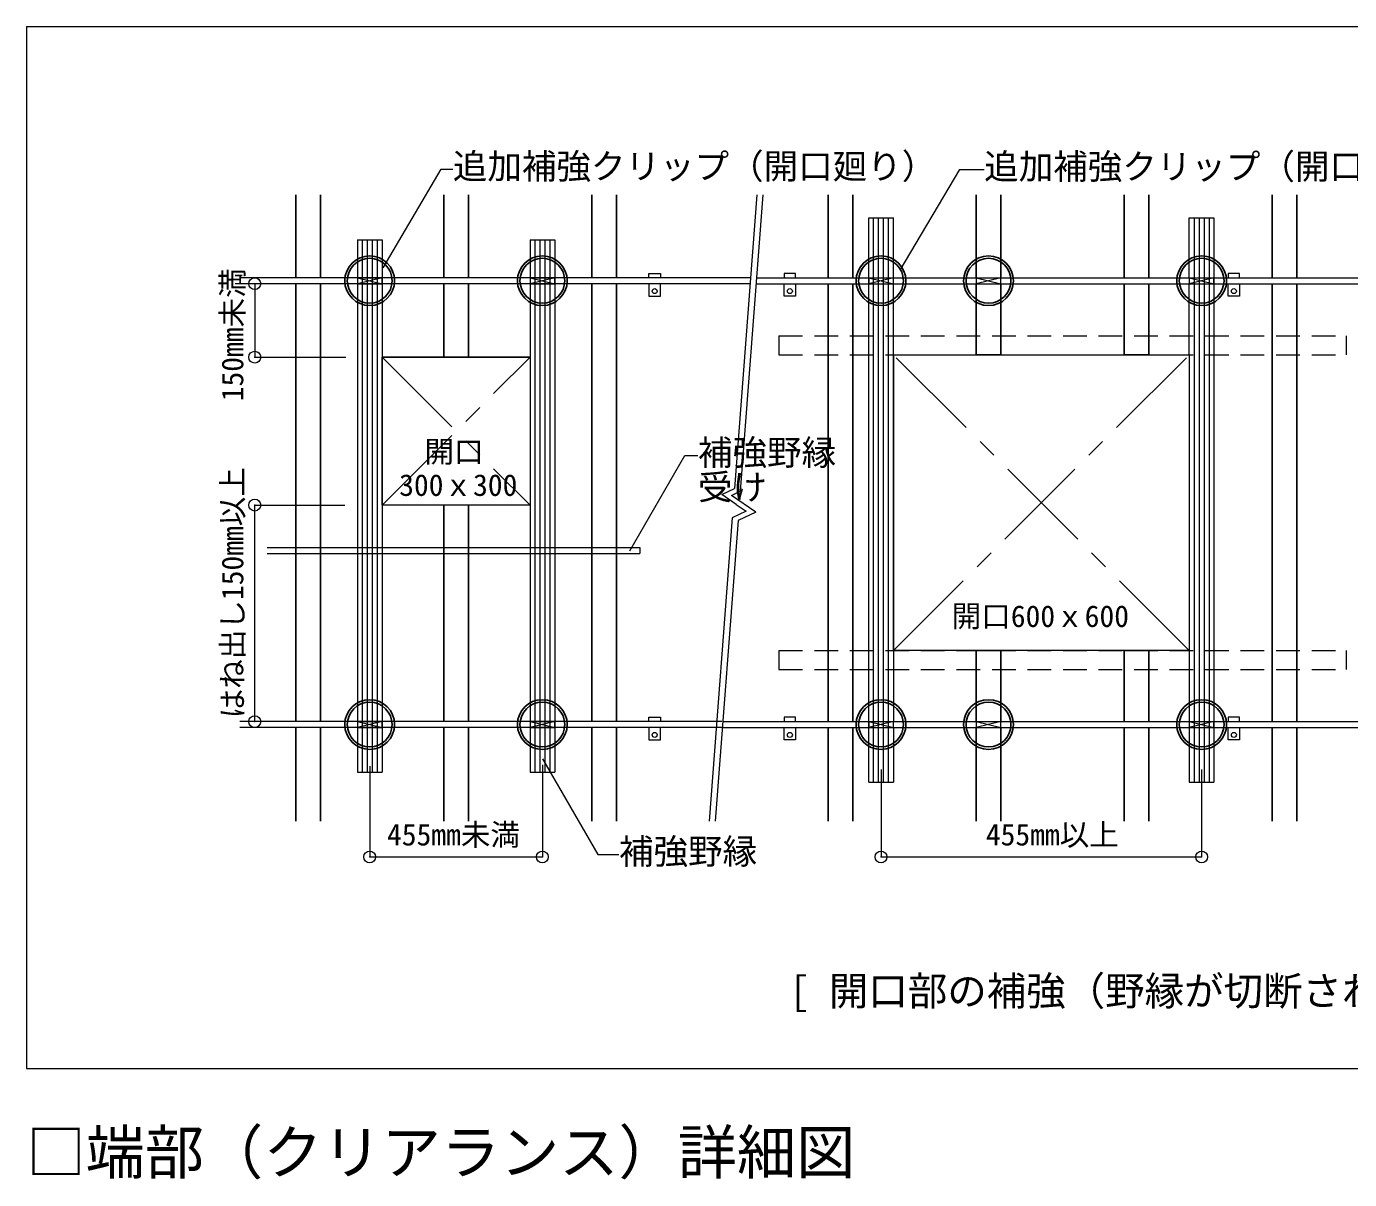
# Model space of a CAD drawing. Units: millimetres, scale not verified. Extents: x -7800 to 7800, y -5387 to 5300.
# Drawn here: x 80 to 2762, y -2101 to 237 of the extents above; entities that cross this region are included whole.
import ezdxf
from ezdxf.enums import TextEntityAlignment as Align

# ---------------------------------------------------------------- set-up
doc = ezdxf.new("R2010")
doc.units = ezdxf.units.MM
doc.header["$LTSCALE"] = 40
doc.header["$PDMODE"] = 32
doc.header["$PDSIZE"] = 24
doc.linetypes.add('CHAIN1', pattern=[8, 5, -1, 1, -1])
doc.linetypes.add('DASHED1', pattern=[1.8, 1.2, -0.6])
for name, color, linetype, lineweight in [('7-0_中心線', 4, 'CHAIN1', 9), ('7-1_吊り材', 7, 'Continuous', 18), ('7-2_野縁受け', 3, 'Continuous', 18), ('7-3_野縁', 2, 'Continuous', 25), ('7-4_ブレース・補強材', 4, 'Continuous', 9), ('7-5_寸法', 4, 'Continuous', 9), ('7-6_文字', 7, 'Continuous', 18), ('7-A_クリップ', 7, 'Continuous', 18), ('7-C_ビス・アンカーボルト・強調図形', 2, 'Continuous', 25), ('F-3_野縁', 3, 'Continuous', 18)]:
    doc.layers.add(name, color=color, linetype=linetype, lineweight=lineweight)
doc.layers.add('F-6_文字', color=7, linetype='Continuous')
doc.styles.add('ＭＳ ゴシック', font='')
doc.styles.get('ＭＳ ゴシック').set_extended_font_data('MS Gothic')

msp = doc.modelspace()

# ---------------------------------------------------------------- linework, layer by layer
at = {"layer": '7-0_中心線', "linetype": 'Continuous'}
for p, q in [((1560.6, -104.19), (1515.33, -699.87)), ((1572.64, -104.19), (1526.95, -705.38)), ((1489.41, -712.32), (1515.33, -699.87)), ((1518.87, -732.46), (1489.41, -712.32)), ((1509.35, -713.84), (1526.95, -705.38)), ((1558.75, -747.6), (1509.35, -713.84)), ((1538.81, -746.08), (1510.8, -759.53)), ((1518.87, -732.46), (1538.81, -746.08)), ((1558.75, -747.6), (1522.41, -765.05)), ((1510.8, -759.53), (1464.08, -1374.26)), ((1522.41, -765.05), (1476.12, -1374.26))]:
    msp.add_line(p, q, dxfattribs=at)
at = {"layer": '7-0_中心線'}
for p, q in [((1837.31, -1028.55), (2437.31, -428.55)), ((2437.31, -1028.55), (1837.31, -428.55)), ((800.78, -733.55), (1100.78, -433.55)), ((800.78, -433.55), (1100.78, -733.55)), ((1125.78, -1259.9), (1125.78, -1446.92)), ((775.78, -1262.55), (775.78, -1446.92)), ((1812.31, -1269.97), (1812.31, -1446.92)), ((2462.31, -1269.97), (2462.31, -1446.92))]:
    msp.add_line(p, q, dxfattribs=at)
at = {"layer": '7-1_吊り材'}
for p, q in [((1341.97, -272.55), (1341.97, -263.74)), ((1341.97, -263.74), (1364.97, -263.74)), ((1364.97, -263.74), (1364.97, -272.55)), ((1616.1, -263.74), (1616.1, -272.55)), ((1639.1, -263.74), (1616.1, -263.74)), ((1639.1, -272.55), (1639.1, -263.74)), ((2516.1, -263.74), (2516.1, -272.55)), ((2539.1, -263.74), (2516.1, -263.74)), ((2539.1, -272.55), (2539.1, -263.74)), ((1341.97, -284.55), (1341.97, -309.55)), ((1364.97, -309.55), (1364.97, -284.55)), ((1616.1, -309.55), (1616.1, -284.55)), ((1639.1, -284.55), (1639.1, -309.55)), ((2516.1, -309.55), (2516.1, -284.55)), ((2539.1, -284.55), (2539.1, -309.55)), ((1341.97, -309.55), (1364.97, -309.55)), ((1639.1, -309.55), (1616.1, -309.55)), ((2539.1, -309.55), (2516.1, -309.55)), ((1341.97, -1172.55), (1341.97, -1163.74)), ((1341.97, -1163.74), (1364.97, -1163.74)), ((1364.97, -1163.74), (1364.97, -1172.55)), ((1616.1, -1163.74), (1616.1, -1172.55)), ((1639.1, -1163.74), (1616.1, -1163.74)), ((1639.1, -1172.55), (1639.1, -1163.74)), ((2516.1, -1163.74), (2516.1, -1172.55)), ((2539.1, -1163.74), (2516.1, -1163.74)), ((2539.1, -1172.55), (2539.1, -1163.74)), ((1341.97, -1184.55), (1341.97, -1209.55)), ((1364.97, -1209.55), (1364.97, -1184.55)), ((1616.1, -1209.55), (1616.1, -1184.55)), ((1639.1, -1184.55), (1639.1, -1209.55)), ((2516.1, -1209.55), (2516.1, -1184.55)), ((2539.1, -1184.55), (2539.1, -1209.55)), ((1341.97, -1209.55), (1364.97, -1209.55)), ((1639.1, -1209.55), (1616.1, -1209.55)), ((2539.1, -1209.55), (2516.1, -1209.55))]:
    msp.add_line(p, q, dxfattribs=at)
for centre in [(1353.47, -299.55), (1627.6, -299.55), (2527.6, -299.55), (1353.47, -1199.55), (1627.6, -1199.55), (2527.6, -1199.55)]:
    msp.add_circle(centre, 5, dxfattribs=at)
at = {"layer": '7-2_野縁受け'}
for p, q in [((1547.81, -272.55), (512.86, -272.55)), ((1546.89, -284.55), (512.86, -284.55)), ((1558.93, -284.55), (2851.65, -284.55)), ((1559.84, -272.55), (2852.56, -272.55)), ((1489.62, -1172.55), (512.86, -1172.55)), ((1491.45, -1172.55), (2784.16, -1172.55)), ((1490.54, -1184.55), (512.86, -1184.55)), ((1490.54, -1184.55), (2783.25, -1184.55))]:
    msp.add_line(p, q, dxfattribs=at)
at = {"layer": '7-3_野縁'}
for p, q in [((625.78, -104.19), (625.78, -272.55)), ((675.78, -104.19), (675.78, -272.55)), ((925.78, -104.19), (925.78, -272.55)), ((975.78, -104.19), (975.78, -272.55)), ((1225.78, -104.19), (1225.78, -272.55)), ((1275.78, -104.19), (1275.78, -272.55)), ((1705.3, -104.19), (1705.3, -272.55)), ((1755.3, -104.19), (1755.3, -272.55)), ((2005.3, -104.19), (2005.3, -272.55)), ((2055.3, -104.19), (2055.3, -272.55)), ((2305.3, -104.19), (2305.3, -272.55)), ((2355.3, -104.19), (2355.3, -272.55)), ((2605.3, -104.19), (2605.3, -272.55)), ((2655.3, -104.19), (2655.3, -272.55)), ((625.78, -284.55), (625.78, -427.55)), ((675.78, -284.55), (675.78, -427.55)), ((925.78, -284.55), (925.78, -427.55)), ((975.78, -284.55), (975.78, -427.55)), ((1225.78, -284.55), (1225.78, -428.55)), ((1275.78, -284.55), (1275.78, -428.55)), ((1705.3, -284.55), (1705.3, -428.55)), ((1755.3, -284.55), (1755.3, -428.55)), ((2005.3, -284.55), (2005.3, -428.55)), ((2055.3, -284.55), (2055.3, -428.55)), ((2305.3, -284.55), (2305.3, -428.55)), ((2355.3, -284.55), (2355.3, -428.55)), ((2605.3, -284.55), (2605.3, -428.55)), ((625.78, -427.55), (625.78, -1028.55)), ((675.78, -427.55), (675.78, -1028.55)), ((925.78, -427.55), (925.78, -433.55)), ((975.78, -427.55), (975.78, -433.55)), ((1225.78, -428.55), (1225.78, -1028.55)), ((1275.78, -428.55), (1275.78, -1028.55)), ((1705.3, -428.55), (1705.3, -1028.55)), ((1755.3, -428.55), (1755.3, -1028.55)), ((2005.3, -428.55), (2055.3, -428.55)), ((2305.3, -428.55), (2355.3, -428.55)), ((2605.3, -428.55), (2605.3, -1028.55)), ((925.78, -733.55), (925.78, -1028.55)), ((975.78, -733.55), (975.78, -1028.55)), ((625.78, -1028.55), (625.78, -1172.55)), ((675.78, -1028.55), (675.78, -1172.55)), ((925.78, -1028.55), (925.78, -1172.55)), ((975.78, -1028.55), (975.78, -1172.55)), ((1225.78, -1028.55), (1225.78, -1172.55)), ((1275.78, -1028.55), (1275.78, -1172.55)), ((1705.3, -1028.55), (1705.3, -1172.55)), ((1755.3, -1028.55), (1755.3, -1172.55)), ((2005.3, -1028.55), (2055.3, -1028.55)), ((2005.3, -1028.55), (2005.3, -1172.55)), ((2055.3, -1028.55), (2055.3, -1172.55)), ((2305.3, -1028.55), (2355.3, -1028.55)), ((2305.3, -1028.55), (2305.3, -1172.55)), ((2355.3, -1028.55), (2355.3, -1172.55)), ((2605.3, -1028.55), (2605.3, -1172.55)), ((2655.3, -1028.55), (2655.3, -1172.55)), ((625.78, -1184.55), (625.78, -1374.26)), ((675.78, -1184.55), (675.78, -1374.26)), ((925.78, -1184.55), (925.78, -1374.26)), ((975.78, -1184.55), (975.78, -1374.26)), ((1225.78, -1184.55), (1225.78, -1374.26)), ((1275.78, -1184.55), (1275.78, -1374.26)), ((1705.3, -1184.55), (1705.3, -1374.26)), ((1755.3, -1184.55), (1755.3, -1374.26)), ((2005.3, -1184.55), (2005.3, -1374.26)), ((2055.3, -1184.55), (2055.3, -1374.26)), ((2305.3, -1184.55), (2305.3, -1374.26)), ((2355.3, -1184.55), (2355.3, -1374.26)), ((2605.3, -1184.55), (2605.3, -1374.26)), ((2655.3, -1184.55), (2655.3, -1374.26))]:
    msp.add_line(p, q, dxfattribs=at)
msp.add_lwpolyline([(2655.3, -284.55), (2655.3, -428.55), (2655.3, -1028.55)], dxfattribs=at)
at = {"layer": '7-4_ブレース・補強材'}
for p, q in [((1787.31, -1295.07), (1787.31, -150.82)), ((1787.31, -150.82), (1837.31, -150.82)), ((1797.31, -1295.07), (1797.31, -150.82)), ((1807.31, -1295.07), (1807.31, -150.82)), ((1817.31, -1295.07), (1817.31, -150.82)), ((1827.31, -1295.07), (1827.31, -150.82)), ((1837.31, -272.55), (1837.31, -150.82)), ((2437.31, -272.55), (2437.31, -150.82)), ((2437.31, -150.82), (2487.31, -150.82)), ((2447.31, -150.82), (2447.31, -1295.07)), ((2457.31, -150.82), (2457.31, -1295.07)), ((2467.31, -150.82), (2467.31, -1295.07)), ((2477.31, -150.82), (2477.31, -1295.07)), ((2487.31, -150.82), (2487.31, -1295.07)), ((750.78, -195.89), (800.78, -195.89)), ((750.78, -195.89), (750.78, -1274.74)), ((760.78, -195.89), (760.78, -1274.74)), ((770.78, -195.89), (770.78, -1274.74)), ((780.78, -195.89), (780.78, -1274.74)), ((790.78, -195.89), (790.78, -1274.74)), ((800.78, -195.89), (800.78, -1274.74)), ((800.78, -195.89), (800.78, -1274.74)), ((1100.78, -195.89), (1150.78, -195.89)), ((1100.78, -195.89), (1100.78, -1274.74)), ((1110.78, -195.89), (1110.78, -1274.74)), ((1120.78, -195.89), (1120.78, -1274.74)), ((1130.78, -195.89), (1130.78, -1274.74)), ((1140.78, -195.89), (1140.78, -1274.74)), ((1150.78, -195.89), (1150.78, -1274.74)), ((1837.31, -428.55), (1837.31, -284.55)), ((2437.31, -428.55), (2437.31, -284.55)), ((1837.31, -428.55), (1837.31, -1028.55)), ((2437.31, -428.55), (2437.31, -1028.55)), ((567.73, -819.73), (1323.21, -819.73)), ((1323.21, -819.73), (1323.21, -831.73)), ((567.73, -831.73), (1323.21, -831.73)), ((1837.31, -1028.55), (1837.31, -1172.55)), ((2437.31, -1028.55), (2437.31, -1172.55)), ((1837.31, -1184.55), (1837.31, -1295.07)), ((2437.31, -1184.55), (2437.31, -1295.07)), ((750.78, -1274.74), (800.78, -1274.74)), ((1100.78, -1274.74), (1150.78, -1274.74)), ((1787.31, -1295.07), (1837.31, -1295.07)), ((2437.31, -1295.07), (2487.31, -1295.07))]:
    msp.add_line(p, q, dxfattribs=at)
at = {"layer": '7-4_ブレース・補強材', "linetype": 'DASHED1'}
for p, q in [((1605.3, -390.55), (1605.3, -428.55)), ((1605.3, -428.55), (2755.3, -428.55)), ((1605.3, -1028.55), (1605.3, -1066.55)), ((1605.3, -1028.55), (2755.3, -1028.55)), ((2755.3, -1028.55), (2755.3, -1066.55)), ((1605.3, -1066.55), (2755.3, -1066.55))]:
    msp.add_line(p, q, dxfattribs=at)
msp.add_lwpolyline([(1605.3, -390.55), (2755.3, -390.55), (2755.3, -428.55)], dxfattribs=at)
at = {"layer": '7-5_寸法'}
for p, q in [((542.8, -284.55), (542.8, -433.55)), ((1837.31, -1028.55), (1837.31, -428.55)), ((1837.31, -428.55), (2437.31, -428.55)), ((2437.31, -428.55), (2437.31, -1028.55)), ((542.8, -433.55), (727.4, -433.55)), ((1100.78, -433.55), (800.78, -433.55)), ((800.78, -733.55), (800.78, -433.55)), ((800.78, -433.55), (1100.78, -433.55)), ((1100.78, -433.55), (1100.78, -733.55)), ((542.8, -733.55), (725.21, -733.55)), ((542.8, -1172.55), (542.8, -733.55)), ((1100.78, -733.55), (800.78, -733.55)), ((1100.78, -733.55), (800.78, -733.55)), ((2437.31, -1028.55), (1837.31, -1028.55)), ((775.78, -1446.92), (1125.78, -1446.92)), ((1812.31, -1446.92), (2462.31, -1446.92))]:
    msp.add_line(p, q, dxfattribs=at)
at = {"layer": '7-5_寸法', "color": 7}
for p in [(542.8, -284.55), (542.8, -433.55), (542.8, -733.55), (542.8, -1172.55), (775.78, -1446.92), (1125.78, -1446.92), (1812.31, -1446.92), (2462.31, -1446.92)]:
    msp.add_point(p, dxfattribs=at)
at = {"layer": '7-6_文字'}
for points in [[(802.83, -252.2), (920.83, -52.5), (944.32, -52.5)], [(1851.46, -256.83), (1971.94, -52.94), (2021.36, -52.94)], [(1302.94, -826.58), (1414.78, -632.87), (1441.25, -632.87)], [(1126.11, -1247.87), (1238.08, -1441.79), (1281.14, -1441.79)]]:
    msp.add_lwpolyline(points, dxfattribs=at)
at = {"layer": '7-A_クリップ'}
for p, q in [((750.78, -272.55), (750.78, -284.55)), ((800.78, -272.55), (750.78, -284.55)), ((750.78, -272.55), (800.78, -284.55)), ((750.78, -272.55), (800.78, -272.55)), ((750.78, -284.55), (800.78, -284.55)), ((800.78, -284.55), (800.78, -272.55)), ((1100.78, -272.55), (1100.78, -284.55)), ((1150.78, -272.55), (1100.78, -284.55)), ((1100.78, -272.55), (1150.78, -284.55)), ((1100.78, -272.55), (1150.78, -272.55)), ((1100.78, -284.55), (1150.78, -284.55)), ((1150.78, -284.55), (1150.78, -272.55)), ((1787.31, -272.55), (1787.31, -284.55)), ((1837.31, -272.55), (1787.31, -284.55)), ((1787.31, -272.55), (1837.31, -284.55)), ((1787.31, -272.55), (1837.31, -272.55)), ((1787.31, -284.55), (1837.31, -284.55)), ((1837.31, -284.55), (1837.31, -272.55)), ((2005.3, -272.55), (2005.3, -284.55)), ((2055.3, -272.55), (2005.3, -284.55)), ((2005.3, -272.55), (2055.3, -284.55)), ((2005.3, -272.55), (2055.3, -272.55)), ((2005.3, -284.55), (2055.3, -284.55)), ((2055.3, -284.55), (2055.3, -272.55)), ((2437.31, -272.55), (2437.31, -284.55)), ((2487.31, -272.55), (2437.31, -284.55)), ((2437.31, -272.55), (2487.31, -284.55)), ((2437.31, -272.55), (2487.31, -272.55)), ((2437.31, -284.55), (2487.31, -284.55)), ((2487.31, -284.55), (2487.31, -272.55)), ((750.78, -1172.55), (750.78, -1184.55)), ((800.78, -1172.55), (750.78, -1184.55)), ((750.78, -1172.55), (800.78, -1184.55)), ((750.78, -1172.55), (800.78, -1172.55)), ((800.78, -1184.55), (800.78, -1172.55)), ((1100.78, -1172.55), (1100.78, -1184.55)), ((1150.78, -1172.55), (1100.78, -1184.55)), ((1100.78, -1172.55), (1150.78, -1184.55)), ((1100.78, -1172.55), (1150.78, -1172.55)), ((1150.78, -1184.55), (1150.78, -1172.55)), ((1787.31, -1172.55), (1787.31, -1184.55)), ((1837.31, -1172.55), (1787.31, -1184.55)), ((1787.31, -1172.55), (1837.31, -1184.55)), ((1787.31, -1172.55), (1837.31, -1172.55)), ((1837.31, -1184.55), (1837.31, -1172.55)), ((2005.3, -1172.55), (2005.3, -1184.55)), ((2055.3, -1172.55), (2005.3, -1184.55)), ((2005.3, -1172.55), (2055.3, -1184.55)), ((2005.3, -1172.55), (2055.3, -1172.55)), ((2055.3, -1184.55), (2055.3, -1172.55)), ((2437.31, -1172.55), (2437.31, -1184.55)), ((2487.31, -1172.55), (2437.31, -1184.55)), ((2437.31, -1172.55), (2487.31, -1184.55)), ((2437.31, -1172.55), (2487.31, -1172.55)), ((2487.31, -1184.55), (2487.31, -1172.55)), ((750.78, -1184.55), (800.78, -1184.55)), ((1100.78, -1184.55), (1150.78, -1184.55)), ((1787.31, -1184.55), (1837.31, -1184.55)), ((2005.3, -1184.55), (2055.3, -1184.55)), ((2437.31, -1184.55), (2487.31, -1184.55))]:
    msp.add_line(p, q, dxfattribs=at)
at = {"layer": '7-C_ビス・アンカーボルト・強調図形'}
for centre, radius in [((775.78, -278.55), 50.46), ((775.78, -278.55), 45.46), ((1125.78, -278.55), 50.46), ((1125.78, -278.55), 45.46), ((1812.31, -278.55), 50.46), ((1812.31, -278.55), 45.46), ((2030.3, -278.55), 50.46), ((2030.3, -278.55), 45.46), ((2462.31, -278.55), 50.46), ((2462.31, -278.55), 45.46), ((775.78, -1178.55), 50.46), ((775.78, -1178.55), 45.46), ((1125.78, -1178.55), 50.46), ((1125.78, -1178.55), 45.46), ((1812.31, -1178.55), 50.46), ((1812.31, -1178.55), 45.46), ((2030.3, -1178.55), 50.46), ((2030.3, -1178.55), 45.46), ((2462.31, -1178.55), 50.46), ((2462.31, -1178.55), 45.46)]:
    msp.add_circle(centre, radius, dxfattribs=at)
at = {"layer": 'F-3_野縁'}
for p, q in [((80, 237.03), (7640, 237.03)), ((80, 237.03), (80, -1875.96)), ((80, -1875.96), (7640, -1875.96))]:
    msp.add_line(p, q, dxfattribs=at)

# ---------------------------------------------------------------- texts
at = {"layer": '7-5_寸法', "style": 'ＭＳ ゴシック'}
for s, p in [('150mm未満', (532.73, -522.97)), ('はね出し150mm以上', (532.8, -1166.05))]:
    msp.add_text(s, height=43.99, rotation=90, dxfattribs=at).set_placement(p, align=Align.BOTTOM_LEFT)
for s, p in [('開口', (886.83, -660.17)), ('300ｘ300', (835.57, -728.1)), ('開口600ｘ600', (1955.45, -993.94)), ('455mm未満', (810.9, -1436.92)), ('455mm以上', (2024.81, -1436.92))]:
    msp.add_text(s, height=43.99, dxfattribs=at).set_placement(p, align=Align.BOTTOM_LEFT)
at = {"layer": '7-6_文字', "style": 'ＭＳ ゴシック'}
for s, height, p in [('追加補強クリップ（開口廻り）', 51.32, (944.32, -87.5)), ('追加補強クリップ（開口廻り）', 51.32, (2021.36, -87.94)), ('補強野縁', 51.32, (1441.25, -667.87)), ('受け', 51.32, (1441.25, -737.87)), ('補強野縁', 51.32, (1281.14, -1476.79)), ('[ 開口部の補強（野縁が切断される場合）]', 58.65, (1626.89, -1765.51))]:
    msp.add_text(s, height=height, dxfattribs=at).set_placement(p, align=Align.BOTTOM_LEFT)
at = {"layer": 'F-6_文字', "style": 'ＭＳ ゴシック'}
msp.add_text('□端部（クリアランス）詳細図', height=87.98, dxfattribs=at).set_placement((80, -2115.96), align=Align.BOTTOM_LEFT)

doc.saveas('drawing.dxf')
